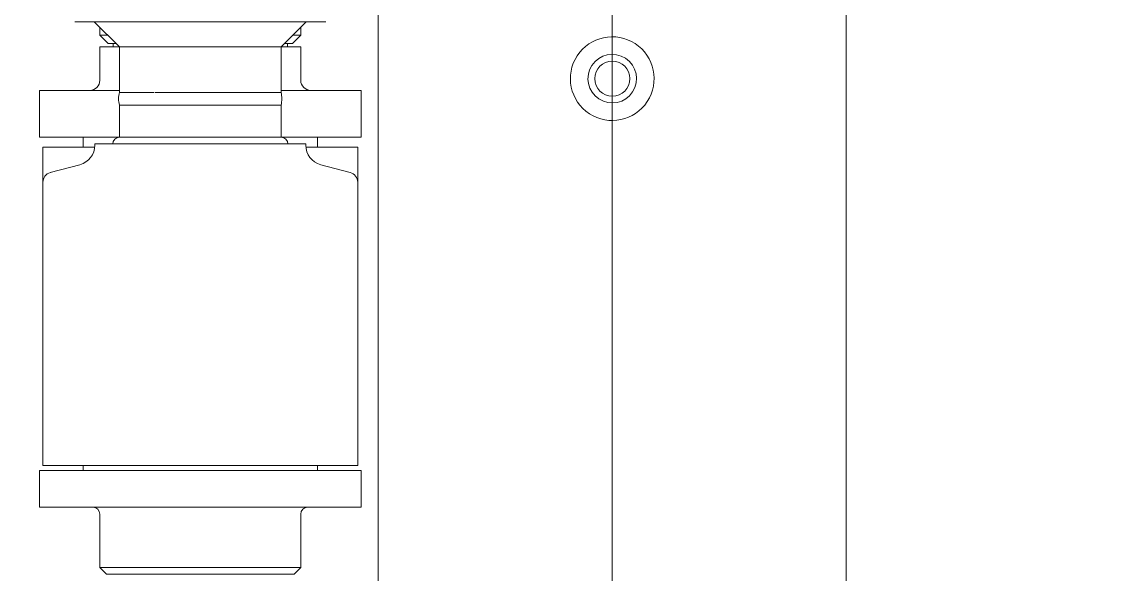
# Model space of a CAD drawing. Extents: x -965262 to 1142518, y -357520 to 71675.
# Drawn here: x -851954.6 to -851630.5, y -92854.3 to -92689.3 of the extents above; entities that cross this region are included whole.
import ezdxf

# ---------------------------------------------------------------- set-up
doc = ezdxf.new("R2010")
doc.units = 0
doc.header["$LTSCALE"] = 10
doc.layers.get('0').update_dxf_attribs({"linetype": 'CONTINUOUS', "lineweight": 30})
doc.layers.add('Оборудование', color=7, linetype='CONTINUOUS', lineweight=30)

msp = doc.modelspace()

# ---------------------------------------------------------------- hatches: boundary and pattern name
at = {"lineweight": 30, "true_color": 0x1b8828}
h = msp.add_hatch(color=106, dxfattribs=at)
h.dxf.hatch_style = 1
h.paths.add_polyline_path([(-851459.79, -90277.67), (-853359.79, -90277.67), (-853359.79, -94944.84), (-851459.79, -94944.84)])
h.paths.add_polyline_path([(-851559.79, -94844.84), (-853259.79, -94844.84), (-853259.79, -90344.85), (-851559.79, -90344.85)], flags=16)

# ---------------------------------------------------------------- linework, layer by layer
at = {"layer": 'Оборудование', "color": 7, "linetype": 'Continuous', "lineweight": 0}
msp.add_line((-851778.29, -92399.17, -2902.58), (-851778.29, -93025.51, -2902.58), dxfattribs=at)
at = {"layer": 'Оборудование', "color": 7, "lineweight": 0}
for p, q in [((-851708.44, -92449.17, -2902.58), (-851708.44, -92975.51, -2902.58)), ((-851848.14, -92581.34, -2902.58), (-851848.14, -92975.51, -2902.58)), ((-851938.79, -92689.34, -2902.58), (-851863.79, -92689.34, -2902.58)), ((-851925.44, -92696.84, -2902.58), (-851932.94, -92689.34, -2902.58)), ((-851931.29, -92690.99, -2902.58), (-851931.29, -92693.34, -2902.58)), ((-851877.14, -92696.84, -2902.58), (-851869.64, -92689.34, -2902.58)), ((-851871.29, -92690.99, -2902.58), (-851871.29, -92693.34, -2902.58)), ((-851928.79, -92695.84, -2902.58), (-851931.29, -92693.34, -2902.58)), ((-851928.94, -92693.34, -2902.58), (-851931.29, -92693.34, -2902.58)), ((-851873.79, -92695.84, -2902.58), (-851871.29, -92693.34, -2902.58)), ((-851871.29, -92693.34, -2902.58), (-851873.64, -92693.34, -2902.58)), ((-851931.29, -92696.84, -2902.58), (-851931.29, -92706.84, -2902.58)), ((-851925.44, -92696.84, -2902.58), (-851931.29, -92696.84, -2902.58)), ((-851928.79, -92695.84, -2902.58), (-851926.44, -92695.84, -2902.58)), ((-851927.29, -92696.84, -2902.58), (-851927.29, -92695.84, -2902.58)), ((-851925.44, -92696.84, -2902.58), (-851901.29, -92696.84, -2902.58)), ((-851925.44, -92696.84, -2902.58), (-851925.44, -92710.45, -2902.58)), ((-851901.29, -92696.84, -2902.58), (-851877.14, -92696.84, -2902.58)), ((-851871.29, -92696.84, -2902.58), (-851877.14, -92696.84, -2902.58)), ((-851877.14, -92696.84, -2902.58), (-851877.14, -92710.45, -2902.58)), ((-851876.14, -92695.84, -2902.58), (-851873.79, -92695.84, -2902.58)), ((-851875.29, -92696.84, -2902.58), (-851875.29, -92695.84, -2902.58)), ((-851871.29, -92696.84, -2902.58), (-851871.29, -92706.84, -2902.58)), ((-851949.29, -92709.84, -2902.58), (-851949.29, -92723.84, -2902.58)), ((-851949.29, -92709.84, -2902.58), (-851925.44, -92709.84, -2902.58)), ((-851925.63, -92711.39, -2902.58), (-851925.55, -92710.92, -2902.58)), ((-851925.55, -92710.92, -2902.58), (-851925.44, -92710.45, -2902.58)), ((-851922.41, -92710.45, -2902.58), (-851925.44, -92710.45, -2902.58)), ((-851925.44, -92710.45, -2902.58), (-851925.44, -92710.45, -2902.58)), ((-851922.16, -92710.45, -2902.58), (-851922.38, -92710.45, -2902.58)), ((-851921.92, -92710.45, -2902.58), (-851922.16, -92710.45, -2902.58)), ((-851921.68, -92710.45, -2902.58), (-851921.92, -92710.45, -2902.58)), ((-851921.43, -92710.45, -2902.58), (-851921.68, -92710.45, -2902.58)), ((-851921.18, -92710.45, -2902.58), (-851921.43, -92710.45, -2902.58)), ((-851920.91, -92710.45, -2902.58), (-851921.18, -92710.45, -2902.58)), ((-851920.64, -92710.45, -2902.58), (-851920.91, -92710.45, -2902.58)), ((-851920.36, -92710.45, -2902.58), (-851920.64, -92710.45, -2902.58)), ((-851920.08, -92710.45, -2902.58), (-851920.36, -92710.45, -2902.58)), ((-851919.79, -92710.45, -2902.58), (-851920.08, -92710.45, -2902.58)), ((-851919.5, -92710.45, -2902.58), (-851919.79, -92710.45, -2902.58)), ((-851919.19, -92710.45, -2902.58), (-851919.5, -92710.45, -2902.58)), ((-851918.89, -92710.45, -2902.58), (-851919.19, -92710.45, -2902.58)), ((-851918.57, -92710.45, -2902.58), (-851918.89, -92710.45, -2902.58)), ((-851918.25, -92710.45, -2902.58), (-851918.57, -92710.45, -2902.58)), ((-851917.92, -92710.45, -2902.58), (-851918.25, -92710.45, -2902.58)), ((-851917.59, -92710.45, -2902.58), (-851917.92, -92710.45, -2902.58)), ((-851917.25, -92710.45, -2902.58), (-851917.59, -92710.45, -2902.58)), ((-851916.91, -92710.45, -2902.58), (-851917.25, -92710.45, -2902.58)), ((-851916.55, -92710.45, -2902.58), (-851916.91, -92710.45, -2902.58)), ((-851916.2, -92710.45, -2902.58), (-851916.55, -92710.45, -2902.58)), ((-851915.83, -92710.45, -2902.58), (-851916.2, -92710.45, -2902.58)), ((-851915.46, -92710.45, -2902.58), (-851915.83, -92710.45, -2902.58)), ((-851915.09, -92710.45, -2902.58), (-851915.46, -92710.45, -2902.58)), ((-851912.24, -92710.45, -2902.58), (-851914.74, -92710.45, -2902.58)), ((-851912.3, -92710.45, -2902.58), (-851912.73, -92710.45, -2902.58)), ((-851911.85, -92710.45, -2902.58), (-851912.3, -92710.45, -2902.58)), ((-851911.41, -92710.45, -2902.58), (-851911.85, -92710.45, -2902.58)), ((-851910.95, -92710.45, -2902.58), (-851911.41, -92710.45, -2902.58)), ((-851910.5, -92710.45, -2902.58), (-851910.95, -92710.45, -2902.58)), ((-851910.04, -92710.45, -2902.58), (-851910.5, -92710.45, -2902.58)), ((-851909.57, -92710.45, -2902.58), (-851910.04, -92710.45, -2902.58)), ((-851909.1, -92710.45, -2902.58), (-851909.57, -92710.45, -2902.58)), ((-851908.63, -92710.45, -2902.58), (-851909.1, -92710.45, -2902.58)), ((-851908.15, -92710.45, -2902.58), (-851908.63, -92710.45, -2902.58)), ((-851907.67, -92710.45, -2902.58), (-851908.15, -92710.45, -2902.58)), ((-851907.18, -92710.45, -2902.58), (-851907.67, -92710.45, -2902.58)), ((-851906.7, -92710.45, -2902.58), (-851907.18, -92710.45, -2902.58)), ((-851906.22, -92710.45, -2902.58), (-851906.7, -92710.45, -2902.58)), ((-851905.73, -92710.45, -2902.58), (-851906.22, -92710.45, -2902.58)), ((-851905.24, -92710.45, -2902.58), (-851905.73, -92710.45, -2902.58)), ((-851904.75, -92710.45, -2902.58), (-851905.24, -92710.45, -2902.58)), ((-851904.26, -92710.45, -2902.58), (-851904.75, -92710.45, -2902.58)), ((-851903.77, -92710.45, -2902.58), (-851904.26, -92710.45, -2902.58)), ((-851903.28, -92710.45, -2902.58), (-851903.77, -92710.45, -2902.58)), ((-851902.78, -92710.45, -2902.58), (-851903.28, -92710.45, -2902.58)), ((-851902.29, -92710.45, -2902.58), (-851902.78, -92710.45, -2902.58)), ((-851901.29, -92710.45, -2902.58), (-851902.5, -92710.45, -2902.58)), ((-851901.79, -92710.45, -2902.58), (-851902.29, -92710.45, -2902.58)), ((-851901.29, -92710.45, -2902.58), (-851901.79, -92710.45, -2902.58)), ((-851877.14, -92710.45, -2902.58), (-851901.29, -92710.45, -2902.58)), ((-851900.25, -92710.45, -2902.58), (-851901.29, -92710.45, -2902.58)), ((-851899.21, -92710.45, -2902.58), (-851900.25, -92710.45, -2902.58)), ((-851898.18, -92710.45, -2902.58), (-851899.21, -92710.45, -2902.58)), ((-851897.16, -92710.45, -2902.58), (-851898.18, -92710.45, -2902.58)), ((-851896.15, -92710.45, -2902.58), (-851897.16, -92710.45, -2902.58)), ((-851895.14, -92710.46, -2902.58), (-851896.15, -92710.45, -2902.58)), ((-851894.15, -92710.46, -2902.58), (-851895.14, -92710.46, -2902.58)), ((-851893.17, -92710.46, -2902.58), (-851894.15, -92710.46, -2902.58)), ((-851892.2, -92710.47, -2902.58), (-851893.17, -92710.46, -2902.58)), ((-851891.24, -92710.47, -2902.58), (-851892.2, -92710.47, -2902.58)), ((-851890.31, -92710.47, -2902.58), (-851891.24, -92710.47, -2902.58)), ((-851889.4, -92710.48, -2902.58), (-851890.31, -92710.47, -2902.58)), ((-851888.51, -92710.48, -2902.58), (-851889.4, -92710.48, -2902.58)), ((-851887.65, -92710.48, -2902.58), (-851888.51, -92710.48, -2902.58)), ((-851886.81, -92710.48, -2902.58), (-851887.65, -92710.48, -2902.58)), ((-851885.99, -92710.48, -2902.58), (-851886.81, -92710.48, -2902.58)), ((-851885.19, -92710.47, -2902.58), (-851885.99, -92710.48, -2902.58)), ((-851884.43, -92710.47, -2902.58), (-851885.19, -92710.47, -2902.58)), ((-851883.7, -92710.47, -2902.58), (-851884.43, -92710.47, -2902.58)), ((-851883, -92710.46, -2902.58), (-851883.7, -92710.47, -2902.58)), ((-851882.34, -92710.46, -2902.58), (-851883, -92710.46, -2902.58)), ((-851881.71, -92710.46, -2902.58), (-851882.34, -92710.46, -2902.58)), ((-851881.12, -92710.45, -2902.58), (-851881.71, -92710.46, -2902.58)), ((-851880.56, -92710.45, -2902.58), (-851881.12, -92710.45, -2902.58)), ((-851880.29, -92710.45, -2902.58), (-851880.56, -92710.45, -2902.58)), ((-851880.03, -92710.45, -2902.58), (-851880.29, -92710.45, -2902.58)), ((-851879.78, -92710.45, -2902.58), (-851880.03, -92710.45, -2902.58)), ((-851879.54, -92710.46, -2902.58), (-851879.78, -92710.45, -2902.58)), ((-851879.31, -92710.46, -2902.58), (-851879.54, -92710.46, -2902.58)), ((-851879.1, -92710.46, -2902.58), (-851879.31, -92710.46, -2902.58)), ((-851878.89, -92710.46, -2902.58), (-851879.1, -92710.46, -2902.58)), ((-851878.7, -92710.46, -2902.58), (-851878.89, -92710.46, -2902.58)), ((-851878.52, -92710.47, -2902.58), (-851878.7, -92710.46, -2902.58)), ((-851878.35, -92710.47, -2902.58), (-851878.52, -92710.47, -2902.58)), ((-851878.19, -92710.47, -2902.58), (-851878.35, -92710.47, -2902.58)), ((-851878.04, -92710.47, -2902.58), (-851878.19, -92710.47, -2902.58)), ((-851877.9, -92710.47, -2902.58), (-851878.04, -92710.47, -2902.58)), ((-851877.78, -92710.47, -2902.58), (-851877.9, -92710.47, -2902.58)), ((-851877.67, -92710.48, -2902.58), (-851877.78, -92710.47, -2902.58)), ((-851877.57, -92710.48, -2902.58), (-851877.67, -92710.48, -2902.58)), ((-851877.48, -92710.48, -2902.58), (-851877.57, -92710.48, -2902.58)), ((-851877.4, -92710.48, -2902.58), (-851877.48, -92710.48, -2902.58)), ((-851877.34, -92710.48, -2902.58), (-851877.4, -92710.48, -2902.58)), ((-851877.28, -92710.48, -2902.58), (-851877.34, -92710.48, -2902.58)), ((-851877.24, -92710.48, -2902.58), (-851877.28, -92710.48, -2902.58)), ((-851877.21, -92710.48, -2902.58), (-851877.24, -92710.48, -2902.58)), ((-851877.19, -92710.48, -2902.58), (-851877.21, -92710.48, -2902.58)), ((-851877.18, -92710.47, -2902.58), (-851877.19, -92710.48, -2902.58)), ((-851877.18, -92710.47, -2902.58), (-851877.14, -92710.45, -2902.58)), ((-851877.18, -92710.47, -2902.58), (-851877.07, -92710.94, -2902.58)), ((-851877.14, -92709.84, -2902.58), (-851853.29, -92709.84, -2902.58)), ((-851877.07, -92710.94, -2902.58), (-851877, -92711.41, -2902.58)), ((-851853.29, -92709.84, -2902.58), (-851853.29, -92723.84, -2902.58)), ((-851925.69, -92712.35, -2902.58), (-851925.67, -92711.87, -2902.58)), ((-851925.67, -92712.83, -2902.58), (-851925.69, -92712.35, -2902.58)), ((-851925.67, -92711.87, -2902.58), (-851925.63, -92711.39, -2902.58)), ((-851925.63, -92713.31, -2902.58), (-851925.67, -92712.83, -2902.58)), ((-851925.55, -92713.78, -2902.58), (-851925.63, -92713.31, -2902.58)), ((-851925.44, -92714.25, -2902.58), (-851925.55, -92713.78, -2902.58)), ((-851895.19, -92714.25, -2902.58), (-851893.71, -92714.24, -2902.58)), ((-851893.71, -92714.24, -2902.58), (-851892.25, -92714.24, -2902.58)), ((-851892.25, -92714.24, -2902.58), (-851890.83, -92714.23, -2902.58)), ((-851890.83, -92714.23, -2902.58), (-851889.44, -92714.23, -2902.58)), ((-851889.44, -92714.23, -2902.58), (-851888.11, -92714.23, -2902.58)), ((-851888.11, -92714.23, -2902.58), (-851886.84, -92714.23, -2902.58)), ((-851886.84, -92714.23, -2902.58), (-851885.62, -92714.23, -2902.58)), ((-851885.62, -92714.23, -2902.58), (-851884.46, -92714.23, -2902.58)), ((-851884.46, -92714.23, -2902.58), (-851883.36, -92714.24, -2902.58)), ((-851883.36, -92714.24, -2902.58), (-851882.35, -92714.25, -2902.58)), ((-851882.35, -92714.25, -2902.58), (-851881.41, -92714.25, -2902.58)), ((-851879.31, -92714.25, -2902.58), (-851879.1, -92714.25, -2902.58)), ((-851879.1, -92714.25, -2902.58), (-851878.89, -92714.24, -2902.58)), ((-851878.89, -92714.24, -2902.58), (-851878.7, -92714.24, -2902.58)), ((-851878.7, -92714.24, -2902.58), (-851878.52, -92714.24, -2902.58)), ((-851878.52, -92714.24, -2902.58), (-851878.35, -92714.24, -2902.58)), ((-851878.35, -92714.24, -2902.58), (-851878.19, -92714.24, -2902.58)), ((-851878.19, -92714.24, -2902.58), (-851878.05, -92714.23, -2902.58)), ((-851878.05, -92714.23, -2902.58), (-851877.91, -92714.23, -2902.58)), ((-851877.91, -92714.23, -2902.58), (-851877.78, -92714.23, -2902.58)), ((-851877.78, -92714.23, -2902.58), (-851877.67, -92714.23, -2902.58)), ((-851877.67, -92714.23, -2902.58), (-851877.57, -92714.23, -2902.58)), ((-851877.57, -92714.23, -2902.58), (-851877.48, -92714.23, -2902.58)), ((-851877.48, -92714.23, -2902.58), (-851877.4, -92714.23, -2902.58)), ((-851877.4, -92714.23, -2902.58), (-851877.34, -92714.23, -2902.58)), ((-851877.34, -92714.23, -2902.58), (-851877.28, -92714.23, -2902.58)), ((-851877.28, -92714.23, -2902.58), (-851877.24, -92714.23, -2902.58)), ((-851877.24, -92714.23, -2902.58), (-851877.21, -92714.23, -2902.58)), ((-851877.21, -92714.23, -2902.58), (-851877.19, -92714.23, -2902.58)), ((-851877.19, -92714.23, -2902.58), (-851877.18, -92714.23, -2902.58)), ((-851877.07, -92713.77, -2902.58), (-851877.18, -92714.23, -2902.58)), ((-851877.18, -92714.23, -2902.58), (-851877.14, -92714.25, -2902.58)), ((-851877, -92713.3, -2902.58), (-851877.07, -92713.77, -2902.58)), ((-851877, -92711.41, -2902.58), (-851876.95, -92711.88, -2902.58)), ((-851876.95, -92712.83, -2902.58), (-851877, -92713.3, -2902.58)), ((-851876.95, -92711.88, -2902.58), (-851876.93, -92712.36, -2902.58)), ((-851876.93, -92712.36, -2902.58), (-851876.95, -92712.83, -2902.58)), ((-851925.44, -92714.25, -2902.58), (-851922.41, -92714.25, -2902.58)), ((-851925.44, -92714.25, -2902.58), (-851925.44, -92723.84, -2902.58)), ((-851925.44, -92714.25, -2902.58), (-851925.44, -92714.25, -2902.58)), ((-851925.44, -92714.25, -2902.58), (-851925.42, -92714.25, -2902.58)), ((-851925.42, -92714.25, -2902.58), (-851925.35, -92714.25, -2902.58)), ((-851925.35, -92714.25, -2902.58), (-851925.24, -92714.25, -2902.58)), ((-851925.24, -92714.25, -2902.58), (-851925.08, -92714.25, -2902.58)), ((-851925.08, -92714.25, -2902.58), (-851924.88, -92714.25, -2902.58)), ((-851924.88, -92714.25, -2902.58), (-851924.64, -92714.25, -2902.58)), ((-851924.64, -92714.25, -2902.58), (-851924.36, -92714.25, -2902.58)), ((-851924.36, -92714.25, -2902.58), (-851924.03, -92714.25, -2902.58)), ((-851924.03, -92714.25, -2902.58), (-851923.66, -92714.25, -2902.58)), ((-851923.66, -92714.25, -2902.58), (-851923.25, -92714.25, -2902.58)), ((-851923.25, -92714.25, -2902.58), (-851922.8, -92714.25, -2902.58)), ((-851922.8, -92714.25, -2902.58), (-851922.31, -92714.25, -2902.58)), ((-851922.31, -92714.25, -2902.58), (-851921.79, -92714.25, -2902.58)), ((-851921.79, -92714.25, -2902.58), (-851921.23, -92714.25, -2902.58)), ((-851921.23, -92714.25, -2902.58), (-851920.62, -92714.25, -2902.58)), ((-851920.62, -92714.25, -2902.58), (-851919.98, -92714.25, -2902.58)), ((-851919.98, -92714.25, -2902.58), (-851919.31, -92714.26, -2902.58)), ((-851919.31, -92714.26, -2902.58), (-851918.6, -92714.26, -2902.58)), ((-851918.6, -92714.26, -2902.58), (-851917.86, -92714.25, -2902.58)), ((-851917.86, -92714.25, -2902.58), (-851917.1, -92714.25, -2902.58)), ((-851917.1, -92714.25, -2902.58), (-851916.3, -92714.25, -2902.58)), ((-851916.3, -92714.25, -2902.58), (-851915.48, -92714.25, -2902.58)), ((-851915.48, -92714.25, -2902.58), (-851914.63, -92714.25, -2902.58)), ((-851914.74, -92714.25, -2902.58), (-851912.24, -92714.25, -2902.58)), ((-851914.63, -92714.25, -2902.58), (-851913.75, -92714.25, -2902.58)), ((-851913.28, -92714.25, -2902.58), (-851911.9, -92714.25, -2902.58)), ((-851911.9, -92714.25, -2902.58), (-851910.48, -92714.25, -2902.58)), ((-851910.48, -92714.25, -2902.58), (-851909.03, -92714.25, -2902.58)), ((-851909.03, -92714.25, -2902.58), (-851907.54, -92714.26, -2902.58)), ((-851907.54, -92714.26, -2902.58), (-851906.01, -92714.26, -2902.58)), ((-851906.01, -92714.26, -2902.58), (-851904.47, -92714.25, -2902.58)), ((-851904.47, -92714.25, -2902.58), (-851902.92, -92714.25, -2902.58)), ((-851902.92, -92714.25, -2902.58), (-851901.37, -92714.25, -2902.58)), ((-851902.56, -92714.25, -2902.58), (-851880.56, -92714.25, -2902.58)), ((-851901.37, -92714.25, -2902.58), (-851899.81, -92714.25, -2902.58)), ((-851899.81, -92714.25, -2902.58), (-851898.25, -92714.25, -2902.58)), ((-851898.25, -92714.25, -2902.58), (-851896.71, -92714.25, -2902.58)), ((-851896.71, -92714.25, -2902.58), (-851895.19, -92714.25, -2902.58)), ((-851881.41, -92714.25, -2902.58), (-851880.56, -92714.25, -2902.58)), ((-851880.56, -92714.25, -2902.58), (-851877.14, -92714.25, -2902.58)), ((-851880.56, -92714.25, -2902.58), (-851880.29, -92714.25, -2902.58)), ((-851880.29, -92714.25, -2902.58), (-851880.03, -92714.25, -2902.58)), ((-851880.03, -92714.25, -2902.58), (-851879.78, -92714.25, -2902.58)), ((-851879.78, -92714.25, -2902.58), (-851879.54, -92714.25, -2902.58)), ((-851879.54, -92714.25, -2902.58), (-851879.31, -92714.25, -2902.58)), ((-851877.14, -92714.25, -2902.58), (-851877.14, -92723.84, -2902.58)), ((-851949.29, -92723.84, -2902.58), (-851925.44, -92723.84, -2902.58)), ((-851936.29, -92726.84, -2902.58), (-851936.29, -92723.84, -2902.58)), ((-851921.51, -92723.84, -2902.58), (-851925.44, -92723.84, -2902.58)), ((-851877.14, -92723.84, -2902.58), (-851921.51, -92723.84, -2902.58)), ((-851877.14, -92723.84, -2902.58), (-851853.29, -92723.84, -2902.58)), ((-851866.29, -92726.84, -2902.58), (-851866.29, -92723.84, -2902.58)), ((-851932.82, -92726.84, -2902.58), (-851948.29, -92726.84, -2902.58)), ((-851948.29, -92737.29, -2902.58), (-851948.29, -92726.84, -2902.58)), ((-851932.79, -92725.84, -2902.58), (-851869.79, -92725.84, -2902.58)), ((-851932.79, -92725.84, -2902.58), (-851932.79, -92726.23, -2902.58)), ((-851869.79, -92725.84, -2902.58), (-851869.79, -92726.23, -2902.58)), ((-851854.29, -92726.84, -2902.58), (-851869.76, -92726.84, -2902.58)), ((-851854.29, -92737.29, -2902.58), (-851854.29, -92726.84, -2902.58)), ((-851937.24, -92732.03, -2902.58), (-851946.07, -92734.4, -2902.58)), ((-851865.34, -92732.03, -2902.58), (-851856.51, -92734.4, -2902.58)), ((-851948.29, -92737.29, -2902.58), (-851948.29, -92821.84, -2902.58)), ((-851854.29, -92737.29, -2902.58), (-851854.29, -92821.84, -2902.58)), ((-851949.29, -92823.34, -2902.58), (-851949.29, -92834.34, -2902.58)), ((-851949.29, -92823.34, -2902.58), (-851853.29, -92823.34, -2902.58)), ((-851948.29, -92821.84, -2902.58), (-851854.29, -92821.84, -2902.58)), ((-851936.29, -92821.84, -2902.58), (-851936.29, -92823.34, -2902.58)), ((-851866.29, -92821.84, -2902.58), (-851866.29, -92823.34, -2902.58)), ((-851853.29, -92823.34, -2902.58), (-851853.29, -92834.34, -2902.58)), ((-851949.29, -92834.34, -2902.58), (-851853.29, -92834.34, -2902.58)), ((-851931.29, -92836.34, -2902.58), (-851931.29, -92852.34, -2902.58)), ((-851871.29, -92836.34, -2902.58), (-851871.29, -92852.34, -2902.58)), ((-851929.29, -92854.34, -2902.58), (-851931.29, -92852.34, -2902.58)), ((-851931.29, -92852.34, -2902.58), (-851871.29, -92852.34, -2902.58)), ((-851873.29, -92854.34, -2902.58), (-851871.29, -92852.34, -2902.58)), ((-851929.29, -92854.34, -2902.58), (-851873.29, -92854.34, -2902.58))]:
    msp.add_line(p, q, dxfattribs=at)
for centre, radius, start, end in [((-851778.29, -92706.34, -2902.58), 12.5, 56.8424, 236.8424), ((-851778.29, -92706.34, -2902.58), 12.5, 236.8424, 56.8424), ((-851778.29, -92706.34, -2902.58), 7.25, 56.8424, 236.8424), ((-851778.29, -92706.34, -2902.58), 5.25, 90, 270), ((-851778.29, -92706.34, -2902.58), 7.25, 236.8424, 56.8424), ((-851778.29, -92706.34, -2902.58), 5.25, 270, 90), ((-851934.29, -92706.84, -2902.58), 3, 270, 0), ((-851868.29, -92706.84, -2902.58), 3, 180, 270), ((-851925.44, -92725.84, -2902.58), 2, 90, 180), ((-851877.14, -92725.84, -2902.58), 2, 0, 90), ((-851938.79, -92726.23, -2902.58), 6, 285, 0), ((-851863.79, -92726.23, -2902.58), 6, 180, 255), ((-851945.29, -92737.29, -2902.58), 3, 105, 180), ((-851857.29, -92737.29, -2902.58), 3, 0, 75), ((-851933.29, -92836.34, -2902.58), 2, 0, 90), ((-851869.29, -92836.34, -2902.58), 2, 90, 180)]:
    msp.add_arc(centre, radius, start, end, dxfattribs=at)

doc.saveas('drawing.dxf')
